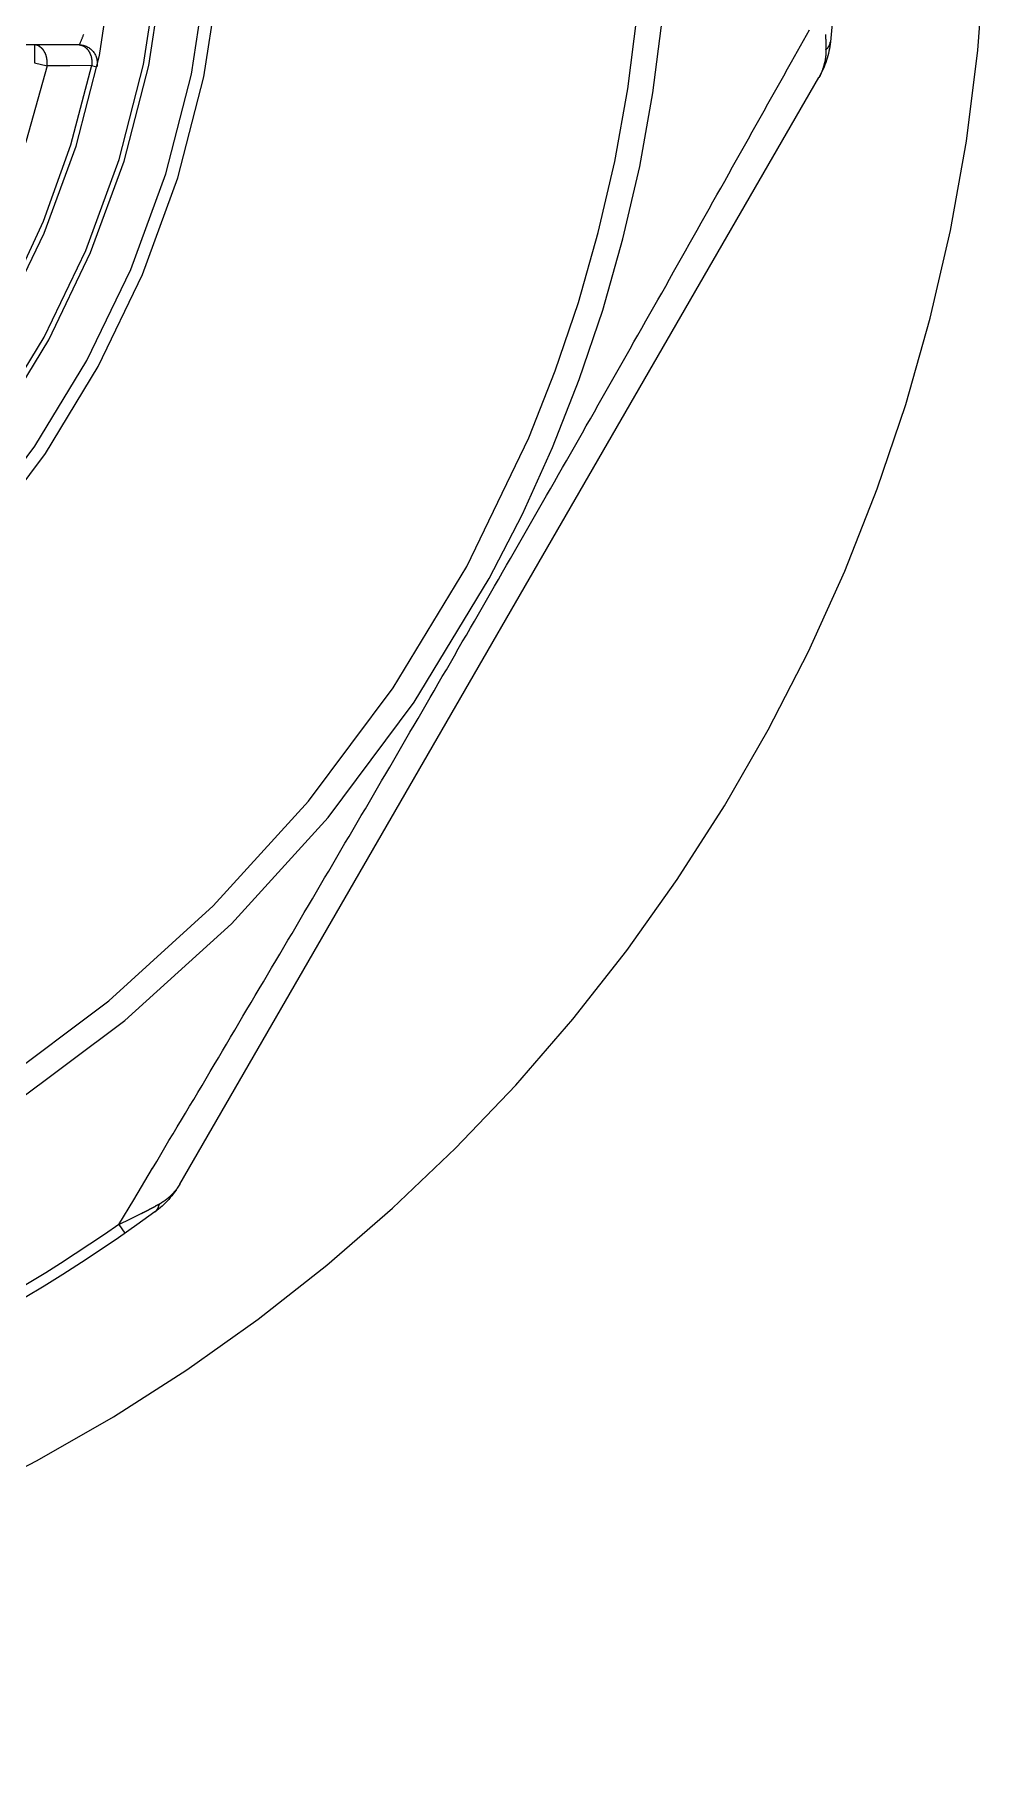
# Model space of a CAD drawing. Header units: millimetres. Extents: x 2213 to 82676, y 1050 to 28650.
# Drawn here: x 32608.24 to 32613.67, y 3481.55 to 3491.39 of the extents above; entities that cross this region are included whole.
import ezdxf

# ---------------------------------------------------------------- set-up
doc = ezdxf.new("R2010")
doc.units = ezdxf.units.MM
doc.header["$LTSCALE"] = 200
doc.linetypes.add('DASHED', pattern=[0.75, 0.5, -0.25])
doc.layers.add('A-FIX', color=5, linetype='Continuous')

# ---------------------------------------------------------------- blocks, each defined once
blk = doc.blocks.new('대변기 정면도')
at = {"linetype": 'DASHED'}
for p, q in [((14854.7416, 31304.0358), (14854.6402, 31304.2174)), ((14858.7955, 31304.1357), (14858.7972, 31304.1319)), ((14858.7972, 31304.1319), (14869.1266, 31304.1319)), ((14859.0511, 31304.1319), (14859.0511, 31304.0292)), ((14858.2245, 31297.6446), (14854.586, 31303.9466)), ((14858.7262, 31304.0137), (14858.6969, 31304.0073)), ((14858.7262, 31304.0137), (14858.8503, 31304.0133)), ((14858.8503, 31304.0133), (14858.9804, 31304.013)), ((14859.0511, 31304.0292), (14858.9804, 31304.013)), ((14858.4861, 31297.5564), (14858.3794, 31297.7351)), ((14858.5706, 31297.4149), (14858.4861, 31297.5564)), ((14858.5359, 31297.3658), (14858.5702, 31297.4152))]:
    blk.add_line(p, q, dxfattribs=at)
for points in [[(14854.5489, 31304.1907), (14854.5479, 31304.1897), (14854.5479, 31304.1887), (14854.5479, 31304.1877), (14854.5479, 31304.1867), (14854.5479, 31304.1857), (14854.5479, 31304.1857), (14854.5479, 31304.1847), (14854.5479, 31304.1837), (14854.5479, 31304.1827), (14854.5479, 31304.1817), (14854.5479, 31304.1807), (14854.5479, 31304.1797), (14854.5479, 31304.1787), (14854.5479, 31304.1787), (14854.5479, 31304.1777), (14854.5479, 31304.1767), (14854.5479, 31304.1757), (14854.5479, 31304.1747), (14854.5479, 31304.1737), (14854.5479, 31304.1727), (14854.5479, 31304.1717), (14854.5479, 31304.1717), (14854.5479, 31304.1707), (14854.5479, 31304.1697), (14854.5479, 31304.1687), (14854.5479, 31304.1677), (14854.5479, 31304.1667), (14854.5479, 31304.1657), (14854.5469, 31304.1647), (14854.5469, 31304.1647), (14854.5469, 31304.1637), (14854.5469, 31304.1627), (14854.5469, 31304.1617), (14854.5469, 31304.1607), (14854.5469, 31304.1597), (14854.5469, 31304.1587), (14854.5469, 31304.1577), (14854.5469, 31304.1577), (14854.5469, 31304.1567), (14854.5469, 31304.1557), (14854.5469, 31304.1547), (14854.5469, 31304.1537), (14854.5469, 31304.1527), (14854.5469, 31304.1517), (14854.5469, 31304.1507), (14854.5469, 31304.1507), (14854.5469, 31304.1497), (14854.5469, 31304.1487), (14854.5469, 31304.1477)], [(14854.5459, 31304.1037), (14854.5459, 31304.1047), (14854.5459, 31304.1047), (14854.5449, 31304.1047), (14854.5449, 31304.1047), (14854.5449, 31304.1047), (14854.5449, 31304.1057), (14854.5439, 31304.1057), (14854.5439, 31304.1057), (14854.5439, 31304.1057), (14854.5439, 31304.1067), (14854.5429, 31304.1067), (14854.5429, 31304.1067), (14854.5429, 31304.1067), (14854.5429, 31304.1067), (14854.5419, 31304.1077), (14854.5419, 31304.1077), (14854.5419, 31304.1077), (14854.5419, 31304.1077), (14854.5409, 31304.1087), (14854.5409, 31304.1087), (14854.5409, 31304.1087), (14854.5409, 31304.1087), (14854.5409, 31304.1087), (14854.5399, 31304.1097), (14854.5399, 31304.1097), (14854.5399, 31304.1097), (14854.5399, 31304.1097), (14854.5389, 31304.1107), (14854.5389, 31304.1107), (14854.5389, 31304.1107), (14854.5389, 31304.1107), (14854.5379, 31304.1117), (14854.5379, 31304.1117), (14854.5379, 31304.1117), (14854.5379, 31304.1117), (14854.5379, 31304.1127), (14854.5369, 31304.1127), (14854.5369, 31304.1127), (14854.5369, 31304.1127), (14854.5369, 31304.1137), (14854.5359, 31304.1137), (14854.5359, 31304.1137), (14854.5359, 31304.1137), (14854.5359, 31304.1147), (14854.5359, 31304.1147), (14854.5349, 31304.1147), (14854.5349, 31304.1147), (14854.5349, 31304.1157), (14854.5349, 31304.1157), (14854.5349, 31304.1157), (14854.5339, 31304.1157), (14854.5339, 31304.1167), (14854.5339, 31304.1167), (14854.5339, 31304.1167), (14854.5339, 31304.1167), (14854.5329, 31304.1177), (14854.5329, 31304.1177), (14854.5329, 31304.1177), (14854.5329, 31304.1177), (14854.5329, 31304.1187), (14854.5319, 31304.1187), (14854.5319, 31304.1187), (14854.5319, 31304.1197), (14854.5319, 31304.1197), (14854.5319, 31304.1197), (14854.5309, 31304.1197), (14854.5309, 31304.1207), (14854.5309, 31304.1207), (14854.5309, 31304.1207), (14854.5309, 31304.1217), (14854.5299, 31304.1217), (14854.5299, 31304.1217), (14854.5299, 31304.1217), (14854.5299, 31304.1227), (14854.5299, 31304.1227), (14854.5299, 31304.1227), (14854.5289, 31304.1227), (14854.5289, 31304.1237), (14854.5289, 31304.1237), (14854.5289, 31304.1237), (14854.5289, 31304.1247), (14854.5289, 31304.1247), (14854.5279, 31304.1247), (14854.5279, 31304.1257), (14854.5279, 31304.1257), (14854.5279, 31304.1257), (14854.5279, 31304.1257), (14854.5279, 31304.1267), (14854.5269, 31304.1267), (14854.5269, 31304.1267), (14854.5269, 31304.1277), (14854.5269, 31304.1277), (14854.5269, 31304.1277), (14854.5269, 31304.1277), (14854.5259, 31304.1287), (14854.5259, 31304.1287), (14854.5259, 31304.1287), (14854.5259, 31304.1297), (14854.5259, 31304.1307), (14854.5249, 31304.1307), (14854.5249, 31304.1307), (14854.5249, 31304.1307), (14854.5249, 31304.1317), (14854.5249, 31304.1317), (14854.5249, 31304.1317), (14854.5249, 31304.1327), (14854.5249, 31304.1327), (14854.5239, 31304.1327), (14854.5239, 31304.1337), (14854.5239, 31304.1337), (14854.5239, 31304.1337), (14854.5239, 31304.1347), (14854.5239, 31304.1347), (14854.5239, 31304.1347), (14854.5239, 31304.1347), (14854.5229, 31304.1357), (14854.5229, 31304.1357), (14854.5229, 31304.1357), (14854.5229, 31304.1367), (14854.5229, 31304.1367), (14854.5229, 31304.1367), (14854.5229, 31304.1377), (14854.5229, 31304.1377), (14854.5229, 31304.1377), (14854.5219, 31304.1387), (14854.5219, 31304.1387), (14854.5219, 31304.1387), (14854.5219, 31304.1397), (14854.5219, 31304.1397), (14854.5219, 31304.1397), (14854.5219, 31304.1407), (14854.5219, 31304.1407), (14854.5219, 31304.1407), (14854.5219, 31304.1407), (14854.5219, 31304.1417), (14854.5209, 31304.1417), (14854.5209, 31304.1417), (14854.5209, 31304.1427), (14854.5209, 31304.1427), (14854.5209, 31304.1427), (14854.5209, 31304.1437), (14854.5209, 31304.1437), (14854.5209, 31304.1437), (14854.5209, 31304.1447), (14854.5209, 31304.1447), (14854.5209, 31304.1447), (14854.5209, 31304.1457), (14854.5209, 31304.1457), (14854.5209, 31304.1457), (14854.5209, 31304.1467), (14854.5209, 31304.1467), (14854.5199, 31304.1467), (14854.5199, 31304.1477), (14854.5199, 31304.1477), (14854.5199, 31304.1477), (14854.5199, 31304.1487)], [(14854.5459, 31304.1037), (14854.5459, 31304.1027), (14854.5459, 31304.1017), (14854.5459, 31304.1007), (14854.5459, 31304.0997), (14854.5459, 31304.0987), (14854.5459, 31304.0977), (14854.5459, 31304.0967), (14854.5459, 31304.0957), (14854.5459, 31304.0947), (14854.5459, 31304.0937), (14854.5459, 31304.0927), (14854.5459, 31304.0917), (14854.5459, 31304.0907), (14854.5459, 31304.0897), (14854.5459, 31304.0887), (14854.5459, 31304.0877), (14854.5459, 31304.0867), (14854.5459, 31304.0857), (14854.5459, 31304.0847), (14854.5459, 31304.0837), (14854.5469, 31304.0827), (14854.5469, 31304.0817), (14854.5469, 31304.0807), (14854.5469, 31304.0797), (14854.5469, 31304.0787), (14854.5469, 31304.0777), (14854.5469, 31304.0767), (14854.5469, 31304.0757), (14854.5469, 31304.0747), (14854.5469, 31304.0737), (14854.5469, 31304.0717), (14854.5469, 31304.0707), (14854.5469, 31304.0697), (14854.5479, 31304.0687), (14854.5479, 31304.0677), (14854.5479, 31304.0667), (14854.5479, 31304.0657), (14854.5479, 31304.0647), (14854.5479, 31304.0637), (14854.5479, 31304.0627), (14854.5479, 31304.0617), (14854.5479, 31304.0607), (14854.5489, 31304.0597), (14854.5489, 31304.0587), (14854.5489, 31304.0577), (14854.5489, 31304.0567), (14854.5489, 31304.0557), (14854.5489, 31304.0547), (14854.5489, 31304.0537), (14854.5499, 31304.0527), (14854.5499, 31304.0517), (14854.5499, 31304.0507), (14854.5499, 31304.0497), (14854.5499, 31304.0487), (14854.5499, 31304.0477), (14854.5509, 31304.0467), (14854.5509, 31304.0457), (14854.5509, 31304.0447), (14854.5509, 31304.0437), (14854.5509, 31304.0427), (14854.5509, 31304.0417), (14854.5519, 31304.0407), (14854.5519, 31304.0397), (14854.5519, 31304.0387), (14854.5519, 31304.0377), (14854.5519, 31304.0367), (14854.5529, 31304.0357), (14854.5529, 31304.0347), (14854.5529, 31304.0337), (14854.5529, 31304.0327), (14854.5539, 31304.0317), (14854.5539, 31304.0307), (14854.5539, 31304.0297), (14854.5539, 31304.0287), (14854.5539, 31304.0277), (14854.5549, 31304.0267), (14854.5549, 31304.0257), (14854.5549, 31304.0247), (14854.5549, 31304.0237), (14854.5559, 31304.0227), (14854.5559, 31304.0217), (14854.5559, 31304.0207), (14854.5559, 31304.0197), (14854.5569, 31304.0187), (14854.5569, 31304.0177), (14854.5569, 31304.0167), (14854.5579, 31304.0157), (14854.5579, 31304.0147), (14854.5579, 31304.0137), (14854.5579, 31304.0127), (14854.5589, 31304.0117), (14854.5589, 31304.0107), (14854.5589, 31304.0097), (14854.5599, 31304.0087), (14854.5599, 31304.0077), (14854.5599, 31304.0067), (14854.5609, 31304.0057), (14854.5609, 31304.0047), (14854.5609, 31304.0037), (14854.5609, 31304.0027), (14854.5619, 31304.0017), (14854.5619, 31304.0007), (14854.5619, 31303.9997), (14854.5629, 31303.9987), (14854.5629, 31303.9977), (14854.5629, 31303.9967), (14854.5639, 31303.9957), (14854.5639, 31303.9947), (14854.5649, 31303.9937), (14854.5649, 31303.9927), (14854.5649, 31303.9917), (14854.5659, 31303.9907), (14854.5659, 31303.9897), (14854.5659, 31303.9887), (14854.5669, 31303.9877), (14854.5669, 31303.9867), (14854.5669, 31303.9857), (14854.5679, 31303.9847), (14854.5679, 31303.9837), (14854.5689, 31303.9827), (14854.5689, 31303.9817), (14854.5689, 31303.9807), (14854.5699, 31303.9797), (14854.5699, 31303.9787), (14854.5709, 31303.9777), (14854.5709, 31303.9767), (14854.5709, 31303.9757), (14854.5719, 31303.9747), (14854.5719, 31303.9737), (14854.5729, 31303.9737), (14854.5729, 31303.9727), (14854.5729, 31303.9717), (14854.5739, 31303.9707), (14854.5739, 31303.9697), (14854.5749, 31303.9687), (14854.5749, 31303.9677), (14854.5759, 31303.9667), (14854.5759, 31303.9657), (14854.5769, 31303.9647), (14854.5769, 31303.9637), (14854.5769, 31303.9627), (14854.5779, 31303.9617), (14854.5779, 31303.9607), (14854.5789, 31303.9597), (14854.5789, 31303.9597), (14854.5799, 31303.9587), (14854.5799, 31303.9577), (14854.5809, 31303.9567), (14854.5809, 31303.9557), (14854.5819, 31303.9547), (14854.5819, 31303.9537), (14854.5829, 31303.9527), (14854.5829, 31303.9517), (14854.5839, 31303.9507), (14854.5839, 31303.9497), (14854.5849, 31303.9497), (14854.5849, 31303.9487), (14854.5859, 31303.9477), (14854.5859, 31303.9467)], [(14858.7969, 31304.1317), (14858.7959, 31304.1317), (14858.7949, 31304.1317), (14858.7949, 31304.1317), (14858.7939, 31304.1317), (14858.7929, 31304.1317), (14858.7919, 31304.1317), (14858.7909, 31304.1317), (14858.7899, 31304.1317), (14858.7889, 31304.1307), (14858.7879, 31304.1307), (14858.7869, 31304.1307), (14858.7859, 31304.1307), (14858.7849, 31304.1307), (14858.7839, 31304.1297), (14858.7839, 31304.1297), (14858.7829, 31304.1297), (14858.7819, 31304.1287), (14858.7809, 31304.1287), (14858.7799, 31304.1287), (14858.7789, 31304.1277), (14858.7779, 31304.1277), (14858.7769, 31304.1277), (14858.7759, 31304.1267), (14858.7759, 31304.1267), (14858.7749, 31304.1257), (14858.7739, 31304.1257), (14858.7729, 31304.1247), (14858.7719, 31304.1247), (14858.7709, 31304.1247), (14858.7709, 31304.1237), (14858.7699, 31304.1237), (14858.7689, 31304.1227), (14858.7679, 31304.1217), (14858.7669, 31304.1217), (14858.7659, 31304.1207), (14858.7659, 31304.1207), (14858.7649, 31304.1197), (14858.7639, 31304.1197), (14858.7629, 31304.1187), (14858.7619, 31304.1177), (14858.7619, 31304.1177), (14858.7609, 31304.1167), (14858.7599, 31304.1157), (14858.7589, 31304.1157), (14858.7589, 31304.1147), (14858.7579, 31304.1137), (14858.7569, 31304.1137), (14858.7559, 31304.1127), (14858.7559, 31304.1117), (14858.7549, 31304.1117), (14858.7539, 31304.1107), (14858.7539, 31304.1097), (14858.7529, 31304.1087), (14858.7519, 31304.1087), (14858.7519, 31304.1077), (14858.7509, 31304.1067), (14858.7499, 31304.1057), (14858.7499, 31304.1057), (14858.7489, 31304.1047), (14858.7479, 31304.1037), (14858.7479, 31304.1027), (14858.7469, 31304.1017), (14858.7469, 31304.1017), (14858.7459, 31304.1007), (14858.7449, 31304.0997), (14858.7449, 31304.0987), (14858.7439, 31304.0977), (14858.7439, 31304.0977), (14858.7429, 31304.0967), (14858.7429, 31304.0957), (14858.7419, 31304.0947), (14858.7419, 31304.0937), (14858.7409, 31304.0927), (14858.7409, 31304.0927), (14858.7399, 31304.0917), (14858.7399, 31304.0907), (14858.7389, 31304.0897), (14858.7389, 31304.0887), (14858.7379, 31304.0877), (14858.7379, 31304.0867), (14858.7369, 31304.0867), (14858.7369, 31304.0857), (14858.7359, 31304.0847), (14858.7359, 31304.0837), (14858.7359, 31304.0827), (14858.7349, 31304.0817), (14858.7349, 31304.0807), (14858.7339, 31304.0797), (14858.7339, 31304.0787), (14858.7339, 31304.0787), (14858.7329, 31304.0777), (14858.7329, 31304.0767), (14858.7329, 31304.0757), (14858.7319, 31304.0747), (14858.7319, 31304.0737), (14858.7319, 31304.0727), (14858.7309, 31304.0717), (14858.7309, 31304.0707), (14858.7309, 31304.0697), (14858.7309, 31304.0687), (14858.7299, 31304.0687), (14858.7299, 31304.0677), (14858.7299, 31304.0667), (14858.7299, 31304.0657), (14858.7289, 31304.0647), (14858.7289, 31304.0637), (14858.7289, 31304.0627), (14858.7289, 31304.0617), (14858.7279, 31304.0607), (14858.7279, 31304.0597), (14858.7279, 31304.0587), (14858.7279, 31304.0577), (14858.7279, 31304.0567), (14858.7279, 31304.0567), (14858.7269, 31304.0557), (14858.7269, 31304.0547), (14858.7269, 31304.0537), (14858.7269, 31304.0527), (14858.7269, 31304.0517), (14858.7269, 31304.0507), (14858.7269, 31304.0497), (14858.7259, 31304.0487), (14858.7259, 31304.0477), (14858.7259, 31304.0467), (14858.7259, 31304.0457), (14858.7259, 31304.0447), (14858.7259, 31304.0437), (14858.7259, 31304.0427), (14858.7259, 31304.0417), (14858.7259, 31304.0407), (14858.7259, 31304.0397), (14858.7259, 31304.0387), (14858.7259, 31304.0387), (14858.7259, 31304.0377), (14858.7249, 31304.0367), (14858.7249, 31304.0357), (14858.7249, 31304.0347), (14858.7249, 31304.0337), (14858.7249, 31304.0327), (14858.7249, 31304.0317), (14858.7249, 31304.0307), (14858.7249, 31304.0297), (14858.7249, 31304.0287), (14858.7249, 31304.0277), (14858.7249, 31304.0267), (14858.7259, 31304.0257), (14858.7259, 31304.0247), (14858.7259, 31304.0237), (14858.7259, 31304.0227), (14858.7259, 31304.0217), (14858.7259, 31304.0217), (14858.7259, 31304.0207), (14858.7259, 31304.0197), (14858.7259, 31304.0187), (14858.7259, 31304.0177), (14858.7259, 31304.0167), (14858.7259, 31304.0157), (14858.7259, 31304.0147), (14858.7259, 31304.0137)], [(14858.9809, 31304.0127), (14858.9799, 31304.0137), (14858.9799, 31304.0147), (14858.9799, 31304.0157), (14858.9799, 31304.0157), (14858.9799, 31304.0167), (14858.9799, 31304.0177), (14858.9799, 31304.0187), (14858.9799, 31304.0187), (14858.9799, 31304.0197), (14858.9789, 31304.0207), (14858.9789, 31304.0217), (14858.9789, 31304.0227), (14858.9789, 31304.0227), (14858.9789, 31304.0237), (14858.9789, 31304.0247), (14858.9789, 31304.0257), (14858.9789, 31304.0267), (14858.9789, 31304.0267), (14858.9789, 31304.0277), (14858.9789, 31304.0287), (14858.9789, 31304.0297), (14858.9789, 31304.0307), (14858.9789, 31304.0307), (14858.9789, 31304.0317), (14858.9789, 31304.0327), (14858.9789, 31304.0337), (14858.9789, 31304.0347), (14858.9789, 31304.0347), (14858.9789, 31304.0357), (14858.9789, 31304.0367), (14858.9789, 31304.0377), (14858.9789, 31304.0387), (14858.9789, 31304.0387), (14858.9799, 31304.0397), (14858.9799, 31304.0407), (14858.9799, 31304.0417), (14858.9799, 31304.0427), (14858.9799, 31304.0427), (14858.9799, 31304.0437), (14858.9799, 31304.0447), (14858.9799, 31304.0457), (14858.9799, 31304.0457), (14858.9799, 31304.0467), (14858.9799, 31304.0477), (14858.9809, 31304.0487), (14858.9809, 31304.0497), (14858.9809, 31304.0497), (14858.9809, 31304.0507), (14858.9809, 31304.0517), (14858.9809, 31304.0527), (14858.9809, 31304.0537), (14858.9809, 31304.0537), (14858.9819, 31304.0547), (14858.9819, 31304.0557), (14858.9819, 31304.0567), (14858.9819, 31304.0567), (14858.9819, 31304.0577), (14858.9819, 31304.0587), (14858.9829, 31304.0597), (14858.9829, 31304.0607), (14858.9829, 31304.0607), (14858.9829, 31304.0617), (14858.9829, 31304.0627), (14858.9829, 31304.0637), (14858.9839, 31304.0637), (14858.9839, 31304.0647), (14858.9839, 31304.0657), (14858.9839, 31304.0667), (14858.9839, 31304.0667), (14858.9849, 31304.0677), (14858.9849, 31304.0687), (14858.9849, 31304.0697), (14858.9849, 31304.0707), (14858.9859, 31304.0707), (14858.9859, 31304.0717), (14858.9859, 31304.0727), (14858.9859, 31304.0737), (14858.9859, 31304.0737), (14858.9869, 31304.0747), (14858.9869, 31304.0757), (14858.9869, 31304.0767), (14858.9879, 31304.0767), (14858.9879, 31304.0777), (14858.9879, 31304.0787), (14858.9879, 31304.0787), (14858.9889, 31304.0797), (14858.9889, 31304.0807), (14858.9889, 31304.0817), (14858.9899, 31304.0817), (14858.9899, 31304.0827), (14858.9899, 31304.0837), (14858.9909, 31304.0847), (14858.9909, 31304.0847), (14858.9909, 31304.0857), (14858.9919, 31304.0867), (14858.9919, 31304.0867), (14858.9919, 31304.0877), (14858.9929, 31304.0887), (14858.9929, 31304.0897), (14858.9939, 31304.0907), (14858.9939, 31304.0917), (14858.9939, 31304.0917), (14858.9949, 31304.0927), (14858.9949, 31304.0937), (14858.9959, 31304.0947), (14858.9959, 31304.0947), (14858.9969, 31304.0957), (14858.9969, 31304.0967), (14858.9969, 31304.0967), (14858.9979, 31304.0977), (14858.9979, 31304.0987), (14858.9989, 31304.0987), (14858.9989, 31304.0997), (14858.9999, 31304.1007), (14858.9999, 31304.1007), (14859.0009, 31304.1017), (14859.0009, 31304.1027), (14859.0019, 31304.1027), (14859.0019, 31304.1037), (14859.0029, 31304.1047), (14859.0029, 31304.1047), (14859.0039, 31304.1057), (14859.0039, 31304.1067), (14859.0049, 31304.1067), (14859.0059, 31304.1077), (14859.0059, 31304.1087), (14859.0069, 31304.1087), (14859.0069, 31304.1097), (14859.0079, 31304.1097), (14859.0079, 31304.1107), (14859.0089, 31304.1117), (14859.0099, 31304.1117), (14859.0099, 31304.1127), (14859.0109, 31304.1127), (14859.0109, 31304.1137), (14859.0119, 31304.1147), (14859.0129, 31304.1147), (14859.0129, 31304.1157), (14859.0139, 31304.1157), (14859.0149, 31304.1167), (14859.0149, 31304.1167), (14859.0159, 31304.1177), (14859.0169, 31304.1177), (14859.0169, 31304.1187), (14859.0179, 31304.1197), (14859.0189, 31304.1197), (14859.0189, 31304.1207), (14859.0199, 31304.1207), (14859.0209, 31304.1207), (14859.0209, 31304.1217), (14859.0219, 31304.1217), (14859.0229, 31304.1227), (14859.0229, 31304.1227), (14859.0239, 31304.1237), (14859.0249, 31304.1237), (14859.0249, 31304.1247), (14859.0259, 31304.1247), (14859.0269, 31304.1247), (14859.0279, 31304.1257), (14859.0279, 31304.1257), (14859.0289, 31304.1267), (14859.0299, 31304.1267), (14859.0309, 31304.1267), (14859.0309, 31304.1277), (14859.0319, 31304.1277), (14859.0329, 31304.1277), (14859.0339, 31304.1287), (14859.0339, 31304.1287), (14859.0349, 31304.1287), (14859.0359, 31304.1287), (14859.0369, 31304.1297), (14859.0369, 31304.1297), (14859.0379, 31304.1297), (14859.0389, 31304.1297), (14859.0399, 31304.1307), (14859.0399, 31304.1307), (14859.0409, 31304.1307), (14859.0419, 31304.1307), (14859.0429, 31304.1307), (14859.0429, 31304.1307), (14859.0439, 31304.1317), (14859.0449, 31304.1317), (14859.0459, 31304.1317), (14859.0469, 31304.1317), (14859.0469, 31304.1317), (14859.0479, 31304.1317), (14859.0489, 31304.1317), (14859.0499, 31304.1317), (14859.0509, 31304.1317)], [(14858.3799, 31297.7347), (14858.3559, 31297.7747), (14858.3329, 31297.8137), (14858.3089, 31297.8527), (14858.2859, 31297.8927), (14858.2619, 31297.9317), (14858.2389, 31297.9707), (14858.2149, 31298.0107), (14858.1919, 31298.0497), (14858.1689, 31298.0887), (14858.1449, 31298.1277), (14858.1219, 31298.1677), (14858.0979, 31298.2067), (14858.0749, 31298.2457), (14858.0519, 31298.2857), (14858.0279, 31298.3247), (14858.0049, 31298.3637), (14857.9819, 31298.4037), (14857.9579, 31298.4427), (14857.9349, 31298.4827), (14857.9119, 31298.5217), (14857.8879, 31298.5607), (14857.8649, 31298.6007), (14857.8419, 31298.6397), (14857.8179, 31298.6787), (14857.7949, 31298.7187), (14857.7719, 31298.7577), (14857.7479, 31298.7967), (14857.7249, 31298.8367), (14857.7019, 31298.8757), (14857.6779, 31298.9157), (14857.6549, 31298.9547), (14857.6319, 31298.9937), (14857.6089, 31299.0337), (14857.5849, 31299.0727), (14857.5619, 31299.1127), (14857.5389, 31299.1517), (14857.5159, 31299.1917), (14857.4919, 31299.2307), (14857.4689, 31299.2697), (14857.4459, 31299.3097), (14857.4229, 31299.3487), (14857.3999, 31299.3887), (14857.3759, 31299.4277), (14857.3529, 31299.4677), (14857.3299, 31299.5067), (14857.3069, 31299.5467), (14857.2839, 31299.5857), (14857.2609, 31299.6247), (14857.2369, 31299.6647), (14857.2139, 31299.7037), (14857.1909, 31299.7437), (14857.1679, 31299.7827), (14857.1449, 31299.8227), (14857.1219, 31299.8617), (14857.0989, 31299.9017), (14857.0759, 31299.9407), (14857.0519, 31299.9807), (14857.0289, 31300.0197), (14857.0059, 31300.0597), (14856.9829, 31300.0987), (14856.9599, 31300.1387), (14856.9369, 31300.1787), (14856.9139, 31300.2177), (14856.8909, 31300.2577), (14856.8679, 31300.2967), (14856.8449, 31300.3367), (14856.8219, 31300.3757), (14856.7989, 31300.4157), (14856.7759, 31300.4547), (14856.7529, 31300.4947), (14856.7299, 31300.5347), (14856.7069, 31300.5737), (14856.6839, 31300.6137), (14856.6609, 31300.6527), (14856.6389, 31300.6927), (14856.6159, 31300.7327), (14856.5929, 31300.7717), (14856.5699, 31300.8117), (14856.5469, 31300.8507), (14856.5239, 31300.8907), (14856.5009, 31300.9307), (14856.4779, 31300.9697), (14856.4549, 31301.0097), (14856.4329, 31301.0497), (14856.4099, 31301.0887), (14856.3869, 31301.1287), (14856.3639, 31301.1687), (14856.3409, 31301.2077), (14856.3189, 31301.2477), (14856.2959, 31301.2877), (14856.2729, 31301.3267), (14856.2499, 31301.3667), (14856.2269, 31301.4067), (14856.2049, 31301.4457), (14856.1819, 31301.4857), (14856.1589, 31301.5257), (14856.1369, 31301.5657), (14856.1139, 31301.6047), (14856.0909, 31301.6447), (14856.0679, 31301.6847), (14856.0459, 31301.7247), (14856.0229, 31301.7637), (14855.9999, 31301.8037), (14855.9779, 31301.8437), (14855.9549, 31301.8837), (14855.9319, 31301.9227), (14855.9099, 31301.9627), (14855.8869, 31302.0027), (14855.8639, 31302.0427), (14855.8419, 31302.0817), (14855.8189, 31302.1217), (14855.7969, 31302.1617), (14855.7739, 31302.2017), (14855.7509, 31302.2417), (14855.7289, 31302.2807), (14855.7059, 31302.3207), (14855.6839, 31302.3607), (14855.6609, 31302.4007), (14855.6389, 31302.4407), (14855.6159, 31302.4797), (14855.5939, 31302.5197), (14855.5709, 31302.5597), (14855.5489, 31302.5997), (14855.5259, 31302.6397), (14855.5029, 31302.6797), (14855.4809, 31302.7187), (14855.4579, 31302.7587), (14855.4359, 31302.7987), (14855.4139, 31302.8387), (14855.3909, 31302.8787), (14855.3689, 31302.9187), (14855.3459, 31302.9587), (14855.3239, 31302.9977), (14855.3009, 31303.0377), (14855.2789, 31303.0777), (14855.2559, 31303.1177), (14855.2339, 31303.1577), (14855.2109, 31303.1977), (14855.1889, 31303.2377), (14855.1669, 31303.2777), (14855.1439, 31303.3167), (14855.1219, 31303.3567), (14855.0989, 31303.3967), (14855.0769, 31303.4367), (14855.0549, 31303.4767), (14855.0319, 31303.5167), (14855.0099, 31303.5567), (14854.9869, 31303.5967), (14854.9649, 31303.6367), (14854.9429, 31303.6767), (14854.9199, 31303.7167), (14854.8979, 31303.7567), (14854.8759, 31303.7957), (14854.8529, 31303.8357), (14854.8309, 31303.8757), (14854.8089, 31303.9157), (14854.7859, 31303.9557), (14854.7639, 31303.9957), (14854.7419, 31304.0357)], [(14858.2249, 31297.6447), (14858.2249, 31297.6437), (14858.2259, 31297.6427), (14858.2259, 31297.6417), (14858.2269, 31297.6407), (14858.2269, 31297.6397), (14858.2279, 31297.6397), (14858.2279, 31297.6387), (14858.2289, 31297.6377), (14858.2289, 31297.6367), (14858.2299, 31297.6357), (14858.2299, 31297.6347), (14858.2309, 31297.6337), (14858.2319, 31297.6327), (14858.2319, 31297.6327), (14858.2329, 31297.6317), (14858.2329, 31297.6307), (14858.2339, 31297.6297), (14858.2339, 31297.6287), (14858.2349, 31297.6277), (14858.2359, 31297.6267), (14858.2359, 31297.6267), (14858.2369, 31297.6257), (14858.2369, 31297.6247), (14858.2379, 31297.6237), (14858.2379, 31297.6227), (14858.2389, 31297.6217), (14858.2399, 31297.6217), (14858.2399, 31297.6207), (14858.2409, 31297.6197), (14858.2409, 31297.6187), (14858.2419, 31297.6177), (14858.2429, 31297.6167), (14858.2429, 31297.6167), (14858.2439, 31297.6157), (14858.2449, 31297.6147), (14858.2449, 31297.6137), (14858.2459, 31297.6127), (14858.2459, 31297.6117), (14858.2469, 31297.6117), (14858.2479, 31297.6107), (14858.2479, 31297.6097), (14858.2489, 31297.6087), (14858.2499, 31297.6077), (14858.2499, 31297.6077), (14858.2509, 31297.6067), (14858.2519, 31297.6057), (14858.2519, 31297.6047), (14858.2529, 31297.6037), (14858.2539, 31297.6037), (14858.2539, 31297.6027), (14858.2549, 31297.6017), (14858.2559, 31297.6007), (14858.2559, 31297.5997), (14858.2569, 31297.5997), (14858.2579, 31297.5987), (14858.2579, 31297.5977), (14858.2589, 31297.5967), (14858.2599, 31297.5967), (14858.2599, 31297.5957), (14858.2609, 31297.5947), (14858.2619, 31297.5937), (14858.2619, 31297.5927), (14858.2629, 31297.5927), (14858.2639, 31297.5917), (14858.2649, 31297.5907), (14858.2649, 31297.5897), (14858.2659, 31297.5897), (14858.2669, 31297.5887), (14858.2669, 31297.5877), (14858.2679, 31297.5867), (14858.2689, 31297.5867), (14858.2699, 31297.5857), (14858.2699, 31297.5847), (14858.2709, 31297.5837), (14858.2719, 31297.5837), (14858.2719, 31297.5827), (14858.2729, 31297.5817), (14858.2739, 31297.5817), (14858.2749, 31297.5807), (14858.2749, 31297.5797), (14858.2759, 31297.5787), (14858.2769, 31297.5787), (14858.2779, 31297.5777), (14858.2779, 31297.5767), (14858.2789, 31297.5767), (14858.2799, 31297.5757), (14858.2809, 31297.5747), (14858.2819, 31297.5737), (14858.2819, 31297.5737), (14858.2829, 31297.5727), (14858.2839, 31297.5717), (14858.2849, 31297.5717), (14858.2849, 31297.5707), (14858.2859, 31297.5697), (14858.2869, 31297.5697), (14858.2879, 31297.5687), (14858.2889, 31297.5677), (14858.2889, 31297.5677), (14858.2899, 31297.5667), (14858.2909, 31297.5657), (14858.2919, 31297.5657), (14858.2919, 31297.5647), (14858.2929, 31297.5637), (14858.2939, 31297.5637), (14858.2949, 31297.5627), (14858.2959, 31297.5617), (14858.2959, 31297.5617), (14858.2969, 31297.5607), (14858.2979, 31297.5597), (14858.2989, 31297.5597), (14858.2999, 31297.5587), (14858.3009, 31297.5577), (14858.3009, 31297.5577), (14858.3019, 31297.5567), (14858.3029, 31297.5557), (14858.3039, 31297.5557), (14858.3049, 31297.5547), (14858.3049, 31297.5547), (14858.3059, 31297.5537), (14858.3069, 31297.5527), (14858.3079, 31297.5527), (14858.3089, 31297.5517), (14858.3099, 31297.5517), (14858.3109, 31297.5507), (14858.3109, 31297.5497), (14858.3119, 31297.5497), (14858.3129, 31297.5487), (14858.3139, 31297.5487), (14858.3149, 31297.5477), (14858.3159, 31297.5467), (14858.3159, 31297.5467), (14858.3169, 31297.5457), (14858.3179, 31297.5457), (14858.3189, 31297.5447), (14858.3199, 31297.5437), (14858.3209, 31297.5437), (14858.3219, 31297.5427), (14858.3219, 31297.5427), (14858.3229, 31297.5417), (14858.3239, 31297.5417), (14858.3249, 31297.5407), (14858.3259, 31297.5397), (14858.3269, 31297.5397), (14858.3279, 31297.5387), (14858.3289, 31297.5387), (14858.3289, 31297.5377), (14858.3299, 31297.5377), (14858.3309, 31297.5367), (14858.3319, 31297.5367), (14858.3329, 31297.5357), (14858.3339, 31297.5357), (14858.3349, 31297.5347), (14858.3359, 31297.5337), (14858.3359, 31297.5337), (14858.3369, 31297.5327), (14858.3379, 31297.5327), (14858.3389, 31297.5317), (14858.3399, 31297.5317), (14858.3409, 31297.5307)], [(14858.3669, 31297.4867), (14858.3659, 31297.4867), (14858.3659, 31297.4867), (14858.3659, 31297.4867), (14858.3659, 31297.4877), (14858.3649, 31297.4877), (14858.3649, 31297.4877), (14858.3649, 31297.4877), (14858.3649, 31297.4877), (14858.3639, 31297.4887), (14858.3639, 31297.4887), (14858.3639, 31297.4887), (14858.3639, 31297.4887), (14858.3629, 31297.4887), (14858.3629, 31297.4897), (14858.3629, 31297.4897), (14858.3629, 31297.4897), (14858.3619, 31297.4897), (14858.3619, 31297.4907), (14858.3619, 31297.4907), (14858.3619, 31297.4907), (14858.3609, 31297.4907), (14858.3609, 31297.4907), (14858.3609, 31297.4917), (14858.3609, 31297.4917), (14858.3599, 31297.4917), (14858.3599, 31297.4917), (14858.3599, 31297.4927), (14858.3599, 31297.4927), (14858.3589, 31297.4927), (14858.3589, 31297.4927), (14858.3589, 31297.4937), (14858.3589, 31297.4937), (14858.3589, 31297.4937), (14858.3579, 31297.4937), (14858.3579, 31297.4947), (14858.3579, 31297.4947), (14858.3579, 31297.4947), (14858.3569, 31297.4947), (14858.3569, 31297.4947), (14858.3569, 31297.4957), (14858.3569, 31297.4957), (14858.3569, 31297.4957), (14858.3559, 31297.4957), (14858.3559, 31297.4967), (14858.3559, 31297.4967), (14858.3559, 31297.4967), (14858.3559, 31297.4977), (14858.3549, 31297.4977), (14858.3549, 31297.4977), (14858.3549, 31297.4977), (14858.3549, 31297.4987), (14858.3549, 31297.4987), (14858.3539, 31297.4987), (14858.3539, 31297.4987), (14858.3539, 31297.4997), (14858.3539, 31297.4997), (14858.3539, 31297.4997), (14858.3529, 31297.4997), (14858.3529, 31297.5007), (14858.3529, 31297.5007), (14858.3529, 31297.5007), (14858.3529, 31297.5017), (14858.3519, 31297.5017), (14858.3519, 31297.5017), (14858.3519, 31297.5017), (14858.3519, 31297.5027), (14858.3519, 31297.5027), (14858.3519, 31297.5027), (14858.3509, 31297.5027), (14858.3509, 31297.5037), (14858.3509, 31297.5037), (14858.3509, 31297.5037), (14858.3509, 31297.5047), (14858.3509, 31297.5047), (14858.3499, 31297.5047), (14858.3499, 31297.5047), (14858.3499, 31297.5057), (14858.3499, 31297.5057), (14858.3499, 31297.5057), (14858.3499, 31297.5067), (14858.3489, 31297.5067), (14858.3489, 31297.5067), (14858.3489, 31297.5077), (14858.3489, 31297.5077), (14858.3489, 31297.5077), (14858.3489, 31297.5077), (14858.3479, 31297.5087), (14858.3479, 31297.5087), (14858.3479, 31297.5087), (14858.3479, 31297.5097), (14858.3479, 31297.5097), (14858.3479, 31297.5097), (14858.3479, 31297.5107), (14858.3469, 31297.5107), (14858.3469, 31297.5107), (14858.3469, 31297.5107), (14858.3469, 31297.5117), (14858.3469, 31297.5117), (14858.3469, 31297.5117), (14858.3469, 31297.5127), (14858.3459, 31297.5127), (14858.3459, 31297.5137), (14858.3459, 31297.5137), (14858.3459, 31297.5137), (14858.3459, 31297.5137), (14858.3459, 31297.5147), (14858.3459, 31297.5147), (14858.3449, 31297.5147), (14858.3449, 31297.5157), (14858.3449, 31297.5157), (14858.3449, 31297.5157), (14858.3449, 31297.5167), (14858.3449, 31297.5167), (14858.3449, 31297.5167), (14858.3449, 31297.5177), (14858.3449, 31297.5177), (14858.3439, 31297.5177), (14858.3439, 31297.5187), (14858.3439, 31297.5187), (14858.3439, 31297.5187), (14858.3439, 31297.5197), (14858.3439, 31297.5197), (14858.3439, 31297.5197), (14858.3439, 31297.5197), (14858.3439, 31297.5207), (14858.3439, 31297.5207), (14858.3429, 31297.5207), (14858.3429, 31297.5217), (14858.3429, 31297.5217), (14858.3429, 31297.5217), (14858.3429, 31297.5227), (14858.3429, 31297.5227), (14858.3429, 31297.5227), (14858.3429, 31297.5237), (14858.3429, 31297.5237), (14858.3429, 31297.5237), (14858.3419, 31297.5247), (14858.3419, 31297.5247), (14858.3419, 31297.5247), (14858.3419, 31297.5257), (14858.3419, 31297.5257), (14858.3419, 31297.5257), (14858.3419, 31297.5267), (14858.3419, 31297.5267), (14858.3419, 31297.5267), (14858.3419, 31297.5277), (14858.3419, 31297.5277), (14858.3419, 31297.5277), (14858.3419, 31297.5277), (14858.3409, 31297.5287), (14858.3409, 31297.5287), (14858.3409, 31297.5287), (14858.3409, 31297.5297), (14858.3409, 31297.5297), (14858.3409, 31297.5297), (14858.3409, 31297.5307)], [(14858.3409, 31297.5307), (14858.3419, 31297.5307), (14858.3419, 31297.5307), (14858.3429, 31297.5297), (14858.3439, 31297.5297), (14858.3439, 31297.5297), (14858.3449, 31297.5287), (14858.3459, 31297.5287), (14858.3459, 31297.5277), (14858.3469, 31297.5277), (14858.3469, 31297.5277), (14858.3479, 31297.5267), (14858.3489, 31297.5267), (14858.3489, 31297.5267), (14858.3499, 31297.5257), (14858.3509, 31297.5257), (14858.3509, 31297.5247), (14858.3519, 31297.5247), (14858.3529, 31297.5247), (14858.3529, 31297.5237), (14858.3539, 31297.5237), (14858.3549, 31297.5237), (14858.3549, 31297.5227), (14858.3559, 31297.5227), (14858.3569, 31297.5227), (14858.3569, 31297.5217), (14858.3579, 31297.5217), (14858.3589, 31297.5207), (14858.3589, 31297.5207), (14858.3599, 31297.5207), (14858.3609, 31297.5197), (14858.3609, 31297.5197), (14858.3619, 31297.5197), (14858.3629, 31297.5187), (14858.3629, 31297.5187), (14858.3639, 31297.5187), (14858.3649, 31297.5177), (14858.3649, 31297.5177), (14858.3659, 31297.5167), (14858.3669, 31297.5167), (14858.3669, 31297.5167), (14858.3679, 31297.5157), (14858.3689, 31297.5157), (14858.3689, 31297.5157), (14858.3699, 31297.5147), (14858.3699, 31297.5147), (14858.3709, 31297.5147), (14858.3719, 31297.5137), (14858.3719, 31297.5137), (14858.3729, 31297.5137), (14858.3739, 31297.5127), (14858.3739, 31297.5127), (14858.3749, 31297.5117), (14858.3759, 31297.5117), (14858.3759, 31297.5117), (14858.3769, 31297.5107), (14858.3779, 31297.5107), (14858.3779, 31297.5107), (14858.3789, 31297.5097), (14858.3799, 31297.5097), (14858.3799, 31297.5097), (14858.3809, 31297.5087), (14858.3819, 31297.5087), (14858.3819, 31297.5087), (14858.3829, 31297.5077), (14858.3839, 31297.5077), (14858.3839, 31297.5067), (14858.3849, 31297.5067), (14858.3859, 31297.5067), (14858.3859, 31297.5057), (14858.3869, 31297.5057), (14858.3879, 31297.5057), (14858.3879, 31297.5047), (14858.3889, 31297.5047), (14858.3899, 31297.5047), (14858.3899, 31297.5037), (14858.3909, 31297.5037), (14858.3919, 31297.5037), (14858.3919, 31297.5027), (14858.3929, 31297.5027), (14858.3939, 31297.5027), (14858.3939, 31297.5017), (14858.3949, 31297.5017), (14858.3959, 31297.5007), (14858.3959, 31297.5007), (14858.3969, 31297.5007), (14858.3979, 31297.4997), (14858.3979, 31297.4997), (14858.3989, 31297.4997), (14858.3999, 31297.4987), (14858.3999, 31297.4987), (14858.4009, 31297.4987), (14858.4019, 31297.4977), (14858.4019, 31297.4977), (14858.4029, 31297.4977), (14858.4039, 31297.4967), (14858.4039, 31297.4967), (14858.4049, 31297.4967), (14858.4059, 31297.4957), (14858.4059, 31297.4957), (14858.4069, 31297.4957), (14858.4079, 31297.4947), (14858.4079, 31297.4947), (14858.4089, 31297.4947), (14858.4099, 31297.4937), (14858.4099, 31297.4937), (14858.4109, 31297.4927), (14858.4119, 31297.4927), (14858.4119, 31297.4927), (14858.4129, 31297.4917), (14858.4139, 31297.4917), (14858.4139, 31297.4917), (14858.4149, 31297.4907), (14858.4159, 31297.4907), (14858.4159, 31297.4907), (14858.4169, 31297.4897), (14858.4179, 31297.4897), (14858.4179, 31297.4897), (14858.4189, 31297.4887), (14858.4199, 31297.4887), (14858.4199, 31297.4887), (14858.4209, 31297.4877), (14858.4219, 31297.4877), (14858.4219, 31297.4877), (14858.4229, 31297.4867), (14858.4239, 31297.4867), (14858.4239, 31297.4867), (14858.4249, 31297.4857), (14858.4259, 31297.4857), (14858.4259, 31297.4857), (14858.4269, 31297.4847), (14858.4279, 31297.4847), (14858.4279, 31297.4847), (14858.4289, 31297.4837), (14858.4299, 31297.4837), (14858.4299, 31297.4827), (14858.4309, 31297.4827), (14858.4319, 31297.4827), (14858.4319, 31297.4817), (14858.4329, 31297.4817), (14858.4339, 31297.4817), (14858.4339, 31297.4807), (14858.4349, 31297.4807), (14858.4359, 31297.4807), (14858.4359, 31297.4797), (14858.4369, 31297.4797), (14858.4379, 31297.4797), (14858.4379, 31297.4787), (14858.4389, 31297.4787), (14858.4399, 31297.4787), (14858.4399, 31297.4777), (14858.4409, 31297.4777), (14858.4419, 31297.4777), (14858.4419, 31297.4767), (14858.4429, 31297.4767), (14858.4439, 31297.4767), (14858.4439, 31297.4757), (14858.4449, 31297.4757), (14858.4459, 31297.4757), (14858.4459, 31297.4747)]]:
    blk.add_lwpolyline(points, dxfattribs=at)
at = {"linetype": 'Continuous'}
for radius in [21.0442, 18.6998]:
    blk.add_circle((14863.9619, 31305.1584), radius, dxfattribs=at)
at = {"linetype": 'DASHED'}
for radius in [10.3351, 8.5292, 8.384, 5.9965, 5.9239, 5.6761, 5.646, 5.3894]:
    blk.add_circle((14863.9619, 31305.1584), radius, dxfattribs=at)
at = {"linetype": 'Continuous'}
for radius, start, end in [(33.3628, 38.03057, 321.96943), (25.1775, 57.6319, 302.36819), (21.121, 9.88977, 350.11023)]:
    blk.add_arc((14863.9619, 31305.1584), radius, start, end, dxfattribs=at)
at = {"linetype": 'DASHED'}
for centre, radius, start, end in [((14863.9619, 31305.1584), 9.4956, 173.89551, 186.10449), ((14855.0305, 31304.2032), 0.5133, 186.10449, 210), ((14856.3074, 31304.0914), 1.7616, 178.17077, 179.58738), ((14860.2404, 31304.7631), 1.5753, 201.31546, 203.4714), ((14858.7972, 31304.0292), 0.1027, 90, 192.33295), ((14863.9619, 31305.1584), 5.3593, 192.33269, 347.66702), ((14863.9619, 31305.1584), 5.1115, 192.9496, 347.05015), ((14858.669, 31297.9012), 0.5133, 210, 233.89551), ((14863.9619, 31305.1584), 9.4956, 233.89551, 246.10449), ((14860.1409, 31300.8343), 3.7625, 243.23068, 244.24579), ((14860.4151, 31301.3999), 4.3911, 244.2306, 245.15692), ((14863.9619, 31305.1584), 9.4354, 235.15333, 244.8502)]:
    blk.add_arc(centre, radius, start, end, dxfattribs=at)
blk.add_open_spline([(14952.1768, 31384.131), (14950.7147, 31415.5483), (14940.8654, 31432.0487), (14923.1374, 31446.6619), (14901.789, 31451.1417), (14860.9325, 31451.938), (14828.1982, 31437.3022), (14792.6594, 31387.4919), (14752.1605, 31289.0835), (14728.6849, 31212.8844), (14720.078, 31177.6402), (14736.6149, 31134.7586), (14736.6099, 31117.3863), (14818.2265, 31027.0979), (14900.7615, 31025.9001), (14924.5251, 31026.7948), (14943.8909, 31048.3876), (14949.6984, 31067.9417), (14949.6383, 31243.5449), (14953.639, 31352.7137), (14952.1768, 31384.131)], degree=3)

msp = doc.modelspace()

# ---------------------------------------------------------------- block references
at = {"layer": 'A-FIX', "xscale": -1}
msp.add_blockref('대변기 정면도', (47467.2905, -27812.7959), dxfattribs=at)

doc.saveas('drawing.dxf')
